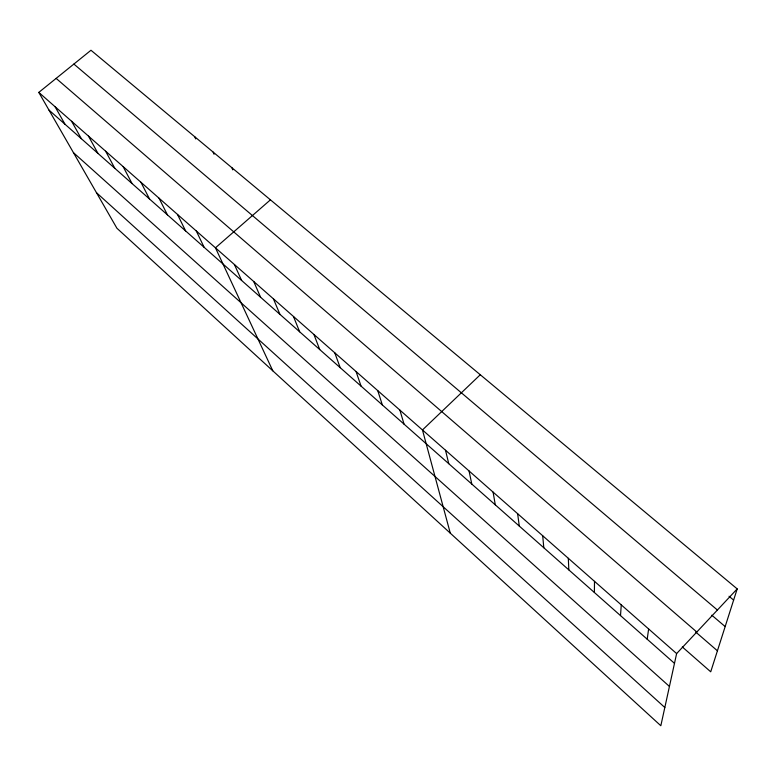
<?xml version="1.0" encoding="UTF-8"?>
<svg xmlns="http://www.w3.org/2000/svg" width="776" height="776" viewBox="0 0 776 776"><rect width="100%" height="100%" fill="white"/><g stroke="black" fill="none" stroke-linecap="round" stroke-linejoin="round"><path stroke-width="1.16" d="M594.387 592.505L594.503 581.331M620.509 615.611L621.266 604.882M647.203 639.22L648.629 628.958M737.2 588.897L676.623 653.586L660.832 725.744L116.904 228.231L38.8 92.402L90.976 50.256L737.2 588.897L710.719 671.803L682.308 646.942M480.276 374.75L422.464 429.972L450.284 533.16M270.436 199.839L215.447 247.825L272.803 370.821M729.033 596.249L733.621 600.1M73.885 64.069L717.412 610.033M711.786 615.184L725.162 626.581M56.144 78.395L696.809 632.033M695.81 632.12L717.422 650.802M38.8 92.402L676.623 653.586M48.946 110.046L674.49 663.354M73.439 152.639L669.436 686.44M96.447 192.661L664.819 707.499M55.067 106.719L65 124.247M71.625 121.279L81.325 138.691M88.474 136.11L97.951 153.386M105.623 151.204L114.858 168.353M123.093 166.568L132.075 183.572M140.883 182.224L149.603 199.083M159.002 198.161L167.441 214.865M177.461 214.409L185.619 230.938M196.279 230.957L204.127 247.311M234.4 264.5L241.627 280.475M253.723 281.494L260.61 297.276M194.737 136.741L195.688 138.933M213.138 152.086L214.05 154.259M273.404 298.818L279.952 314.377M293.464 316.472L299.662 331.818M231.888 167.703L232.761 169.866M313.921 334.466L319.741 349.578M334.776 352.818L340.208 367.678M356.048 371.529L361.073 386.138M377.747 390.619L382.345 404.956M399.882 410.097L404.044 424.142M445.521 450.255L448.751 463.689M469.053 470.964L471.789 484.059M493.09 492.1L495.292 504.856M517.631 513.702L519.289 526.089M542.705 535.76L543.801 547.759M568.323 558.293L568.827 569.894"/></g></svg>
